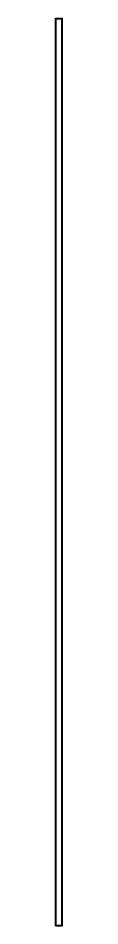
# Model space of a CAD drawing. Header units: millimetres. Extents: x 0 to 0.5, y 0 to 60.2.
import ezdxf

# ---------------------------------------------------------------- set-up
doc = ezdxf.new("R2010")
doc.units = ezdxf.units.MM

# ---------------------------------------------------------------- blocks, each defined once
blk = doc.blocks.new('加熱路徑-2026-02-23')
at = {"color": 3}
for p, q in [((13.796, 9.203), (13.796, 69.368)), ((13.796, 69.368), (14.261, 69.368)), ((13.851, 9.258), (13.851, 69.313)), ((13.851, 69.313), (14.206, 69.313)), ((14.206, 9.258), (14.206, 69.313)), ((14.261, 9.203), (14.261, 69.368)), ((13.796, 9.203), (14.261, 9.203)), ((13.851, 9.258), (14.206, 9.258))]:
    blk.add_line(p, q, dxfattribs=at)

msp = doc.modelspace()

# ---------------------------------------------------------------- block references
at = {"color": 3}
msp.add_blockref('加熱路徑-2026-02-23', (-13.769, -9.176), dxfattribs=at)

doc.saveas('drawing.dxf')
